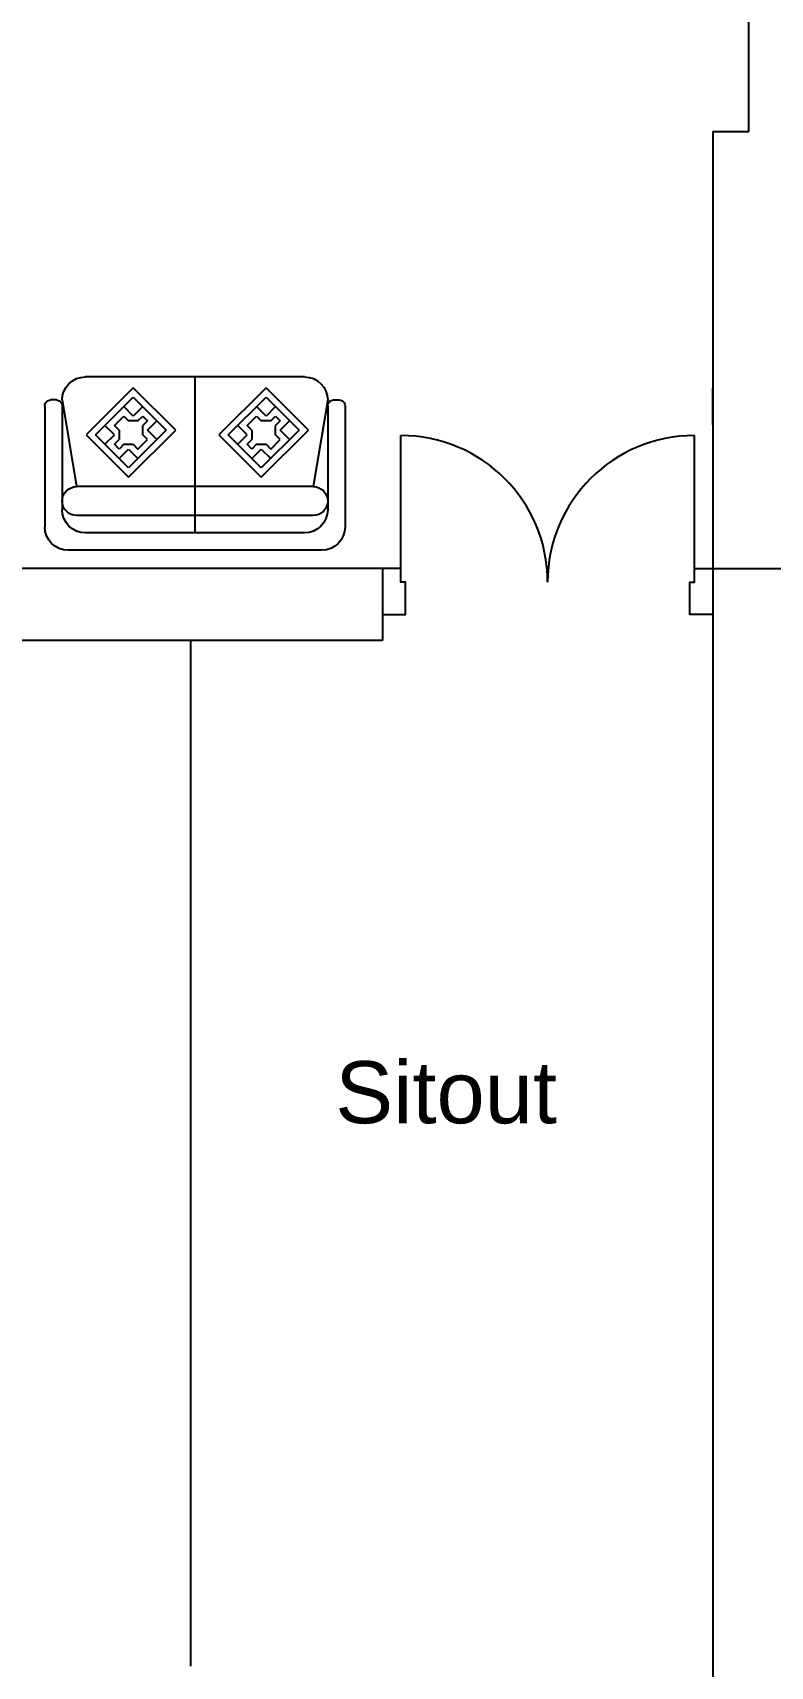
# Model space of a CAD drawing. Extents: x -4409 to 83729, y -39415 to 28842.
# Drawn here: x 58544 to 61001, y -36423 to -30983 of the extents above; entities that cross this region are included whole.
import ezdxf

# ---------------------------------------------------------------- set-up
doc = ezdxf.new("R2010")
doc.units = 0
for name, color, linetype in [('1_WALL', 7, 'CONTINUOUS'), ('4_JOINERY', 217, 'CONTINUOUS'), ('FURN', 9, 'CONTINUOUS'), ('FURNITURE', 5, 'CONTINUOUS'), ('GROVE', 187, 'CONTINUOUS'), ('HATCH', 8, 'CONTINUOUS'), ('WALLS', 2, 'CONTINUOUS'), ('WWW_CADBLOCKSFREE_COM', 7, 'CONTINUOUS')]:
    doc.layers.add(name, color=color, linetype=linetype)
doc.styles.get("Standard").update_dxf_attribs({"font": 'arial.ttf'})

# ---------------------------------------------------------------- blocks, each defined once
blk = doc.blocks.new('A$C2A1E377A')
at = {"layer": 'FURNITURE'}
for p, q in [((-0.5588, 0.762), (0.5588, 0.762)), ((-0.6604, 0.127), (-0.6604, 0.6604)), ((-0.4826, 0.6858), (0.4826, 0.6858)), ((0, 0), (0, 0.6858)), ((0.6604, 0.127), (0.6604, 0.6604)), ((-0.5842, 0.127), (-0.5842, 0.5842)), ((-0.5207, 0.6096), (0.5207, 0.6096)), ((0.5842, 0.127), (0.5842, 0.5842)), ((-0.5842, 0.1016), (-0.5207, 0.4826)), ((-0.5207, 0.4826), (0.5207, 0.4826)), ((0.5842, 0.1016), (0.5207, 0.4826)), ((-0.6096, 0.1016), (-0.635, 0.1016)), ((0.6096, 0.1016), (0.635, 0.1016)), ((-0.4826, 0), (0.4826, 0))]:
    blk.add_line(p, q, dxfattribs=at)
for points in [[(-0.6604, 0.6604), (-0.6584, 0.6802), (-0.6527, 0.6993), (-0.6433, 0.7168), (-0.6306, 0.7322), (-0.6152, 0.7449), (-0.5977, 0.7543), (-0.5786, 0.76), (-0.5588, 0.762)], [(0.5588, 0.762), (0.5786, 0.76), (0.5977, 0.7543), (0.6152, 0.7449), (0.6306, 0.7322), (0.6433, 0.7168), (0.6527, 0.6993), (0.6584, 0.6802), (0.6604, 0.6604)], [(-0.5842, 0.5842), (-0.5822, 0.604), (-0.5765, 0.6231), (-0.5671, 0.6406), (-0.5544, 0.656), (-0.539, 0.6687), (-0.5215, 0.6781), (-0.5024, 0.6838), (-0.4826, 0.6858)], [(0.4826, 0.6858), (0.5024, 0.6838), (0.5215, 0.6781), (0.539, 0.6687), (0.5544, 0.656), (0.5671, 0.6406), (0.5765, 0.6231), (0.5822, 0.604), (0.5842, 0.5842)], [(-0.5842, 0.5461), (-0.583, 0.5585), (-0.5794, 0.5704), (-0.5735, 0.5814), (-0.5656, 0.591), (-0.556, 0.5989), (-0.545, 0.6048), (-0.5331, 0.6084), (-0.5207, 0.6096)], [(0.5207, 0.6096), (0.5331, 0.6084), (0.545, 0.6048), (0.556, 0.5989), (0.5656, 0.591), (0.5735, 0.5814), (0.5794, 0.5704), (0.583, 0.5585), (0.5842, 0.5461)], [(-0.5207, 0.4826), (-0.5331, 0.4838), (-0.545, 0.4874), (-0.556, 0.4933), (-0.5656, 0.5012), (-0.5735, 0.5108), (-0.5794, 0.5218), (-0.583, 0.5337), (-0.5842, 0.5461)], [(0.5842, 0.5461), (0.583, 0.5337), (0.5794, 0.5218), (0.5735, 0.5108), (0.5656, 0.5012), (0.556, 0.4933), (0.545, 0.4874), (0.5331, 0.4838), (0.5207, 0.4826)], [(-0.635, 0.1016), (-0.64, 0.1021), (-0.6447, 0.1035), (-0.6491, 0.1059), (-0.653, 0.109), (-0.6561, 0.1129), (-0.6585, 0.1173), (-0.6599, 0.122), (-0.6604, 0.127)], [(-0.5842, 0.127), (-0.5847, 0.122), (-0.5861, 0.1173), (-0.5885, 0.1129), (-0.5916, 0.109), (-0.5955, 0.1059), (-0.5999, 0.1035), (-0.6046, 0.1021), (-0.6096, 0.1016)], [(-0.4826, 0), (-0.5024, 0.002), (-0.5215, 0.0077), (-0.539, 0.0171), (-0.5544, 0.0298), (-0.5671, 0.0452), (-0.5765, 0.0627), (-0.5822, 0.0818), (-0.5842, 0.1016)], [(0.5842, 0.1016), (0.5822, 0.0818), (0.5765, 0.0627), (0.5671, 0.0452), (0.5544, 0.0298), (0.539, 0.0171), (0.5215, 0.0077), (0.5024, 0.002), (0.4826, 0)], [(0.6096, 0.1016), (0.6046, 0.1021), (0.5999, 0.1035), (0.5955, 0.1059), (0.5916, 0.109), (0.5885, 0.1129), (0.5861, 0.1173), (0.5847, 0.122), (0.5842, 0.127)], [(0.6604, 0.127), (0.6599, 0.122), (0.6585, 0.1173), (0.6561, 0.1129), (0.653, 0.109), (0.6491, 0.1059), (0.6447, 0.1035), (0.64, 0.1021), (0.635, 0.1016)]]:
    blk.add_lwpolyline(points, dxfattribs=at)
blk = doc.blocks.new('A$C53E83560')
at = {"layer": 'FURN', "color": 39}
for p, q in [((-0.3335, 0.3172), (-0.375, 0.2757)), ((-0.3128, 0.2965), (-0.3335, 0.3172)), ((-0.2713, 0.2965), (-0.3128, 0.2965)), ((-0.2713, 0.2965), (-0.2505, 0.3172)), ((-0.2505, 0.3172), (-0.2298, 0.2965)), ((-0.2298, 0.2965), (-0.2505, 0.2757)), ((0.2507, 0.3172), (0.2092, 0.2757)), ((0.2714, 0.2965), (0.2507, 0.3172)), ((0.3129, 0.2965), (0.2714, 0.2965)), ((0.3129, 0.2965), (0.3337, 0.3172)), ((0.3337, 0.3172), (0.3544, 0.2965)), ((0.3544, 0.2965), (0.3337, 0.2757)), ((-0.375, 0.2757), (-0.3542, 0.255)), ((-0.3542, 0.255), (-0.3542, 0.2135)), ((-0.2505, 0.2342), (-0.2505, 0.2757)), ((-0.2505, 0.2342), (-0.2298, 0.2135)), ((0.2092, 0.2757), (0.23, 0.255)), ((0.23, 0.255), (0.23, 0.2135)), ((0.3337, 0.2342), (0.3337, 0.2757)), ((0.3337, 0.2342), (0.3544, 0.2135)), ((-0.375, 0.1928), (-0.3542, 0.2135)), ((-0.3542, 0.172), (-0.375, 0.1928)), ((-0.3335, 0.1928), (-0.3542, 0.172)), ((-0.3335, 0.1928), (-0.292, 0.1928)), ((-0.2713, 0.172), (-0.292, 0.1928)), ((-0.2298, 0.2135), (-0.2713, 0.172)), ((0.2092, 0.1928), (0.23, 0.2135)), ((0.23, 0.172), (0.2092, 0.1928)), ((0.2507, 0.1928), (0.23, 0.172)), ((0.2507, 0.1928), (0.2922, 0.1928)), ((0.3129, 0.172), (0.2922, 0.1928)), ((0.3544, 0.2135), (0.3129, 0.172))]:
    blk.add_line(p, q, dxfattribs=at)
at = {"layer": 'FURNITURE', "color": 39}
for p, q in [((-0.292, 0.4416), (-0.4994, 0.2342)), ((-0.1054, 0.255), (-0.292, 0.4416)), ((0.2922, 0.4416), (0.0848, 0.2342)), ((0.4788, 0.255), (0.2922, 0.4416)), ((-0.4994, 0.2342), (-0.3128, 0.0476)), ((-0.3128, 0.0476), (-0.1054, 0.255)), ((0.0848, 0.2342), (0.2714, 0.0476)), ((0.2714, 0.0476), (0.4788, 0.255))]:
    blk.add_line(p, q, dxfattribs=at)
at = {"layer": 'GROVE', "color": 39}
for p, q in [((-0.4579, 0.2342), (-0.292, 0.4002)), ((-0.292, 0.4002), (-0.1468, 0.255)), ((0.1263, 0.2342), (0.2922, 0.4002)), ((0.2922, 0.4002), (0.4374, 0.255)), ((-0.3128, 0.0891), (-0.4579, 0.2342)), ((-0.1468, 0.255), (-0.3128, 0.0891)), ((0.2714, 0.0891), (0.1263, 0.2342)), ((0.4374, 0.255), (0.2714, 0.0891))]:
    blk.add_line(p, q, dxfattribs=at)
at = {"layer": 'HATCH', "color": 39}
for p, q in [((-0.292, 0.3172), (-0.3335, 0.3587)), ((-0.2505, 0.3587), (-0.292, 0.3172)), ((-0.1883, 0.2965), (-0.2298, 0.255)), ((0.2922, 0.3172), (0.2507, 0.3587)), ((0.3337, 0.3587), (0.2922, 0.3172)), ((0.3959, 0.2965), (0.3544, 0.255)), ((-0.4165, 0.2757), (-0.375, 0.2342)), ((-0.375, 0.2342), (-0.4165, 0.1928)), ((-0.2298, 0.255), (-0.1883, 0.2135)), ((0.1677, 0.2757), (0.2092, 0.2342)), ((0.2092, 0.2342), (0.1677, 0.1928)), ((0.3544, 0.255), (0.3959, 0.2135)), ((-0.3542, 0.1305), (-0.3128, 0.172)), ((-0.3128, 0.172), (-0.2713, 0.1305)), ((0.23, 0.1305), (0.2714, 0.172)), ((0.2714, 0.172), (0.3129, 0.1305))]:
    blk.add_line(p, q, dxfattribs=at)
at = {"layer": 'HATCH', "rotation": 359.999999999987}
blk.add_blockref('A$C2A1E377A', (0, 0), dxfattribs=at)

msp = doc.modelspace()

# ---------------------------------------------------------------- linework, layer by layer
at = {"layer": '1_WALL'}
for p, q in [((60929.468, -31311.925), (60929.468, -29811.966)), ((60809.468, -31311.925), (60929.468, -31311.925)), ((60809.468, -31311.925), (60809.468, -32767.693)), ((60809.468, -32287.819), (60809.468, -32167.819)), ((59709.468, -32767.819), (56669.594, -32767.819)), ((60809.468, -32767.819), (60809.468, -33007.819)), ((60809.468, -32767.819), (61049.468, -32767.819)), ((60809.468, -32767.819), (60809.468, -37023.289)), ((59709.468, -33007.819), (56429.468, -33007.819))]:
    msp.add_line(p, q, dxfattribs=at)
msp.add_lwpolyline([(59069.468, -33007.882), (59069.468, -36423.289)], dxfattribs=at)
at = {"layer": '4_JOINERY', "color": 150}
for p, q in [((59770.579, -32813.527), (59770.579, -32324.638)), ((60748.357, -32813.527), (60748.357, -32324.638))]:
    msp.add_line(p, q, dxfattribs=at)
for points in [[(59709.468, -32767.693), (59709.468, -32920.471), (59785.857, -32920.471), (59785.857, -32813.527), (59770.579, -32813.527), (59770.579, -32767.819), (59709.468, -32767.819)], [(60809.468, -32767.693), (60809.468, -32920.471), (60733.079, -32920.471), (60733.079, -32813.527), (60748.357, -32813.527), (60748.357, -32767.819), (60809.468, -32767.819)]]:
    msp.add_lwpolyline(points, dxfattribs=at)
for centre, start, end in [((59770.579, -32813.527), 0, 90), ((60748.357, -32813.527), 90, 180)]:
    msp.add_arc(centre, 488.889, start, end, dxfattribs=at)
at = {"layer": 'WWW_CADBLOCKSFREE_COM', "color": 7}
msp.add_lwpolyline([(59709.468, -32767.693), (59709.468, -33007.819)], dxfattribs=at)

# ---------------------------------------------------------------- block references
at = {"layer": 'WALLS', "color": 7, "xscale": 757.1168988901337, "yscale": 757.1168988901337, "zscale": 757.1168988901337, "rotation": 180}
msp.add_blockref('A$C53E83560', (59084.627, -32129.532), dxfattribs=at)

# ---------------------------------------------------------------- texts
at = {"layer": 'WWW_CADBLOCKSFREE_COM', "color": 7, "linetype": 'CONTINUOUS'}
msp.add_text('Sitout', height=206.8838, dxfattribs=at).set_placement((59551.987, -34615.063))

doc.saveas('drawing.dxf')
